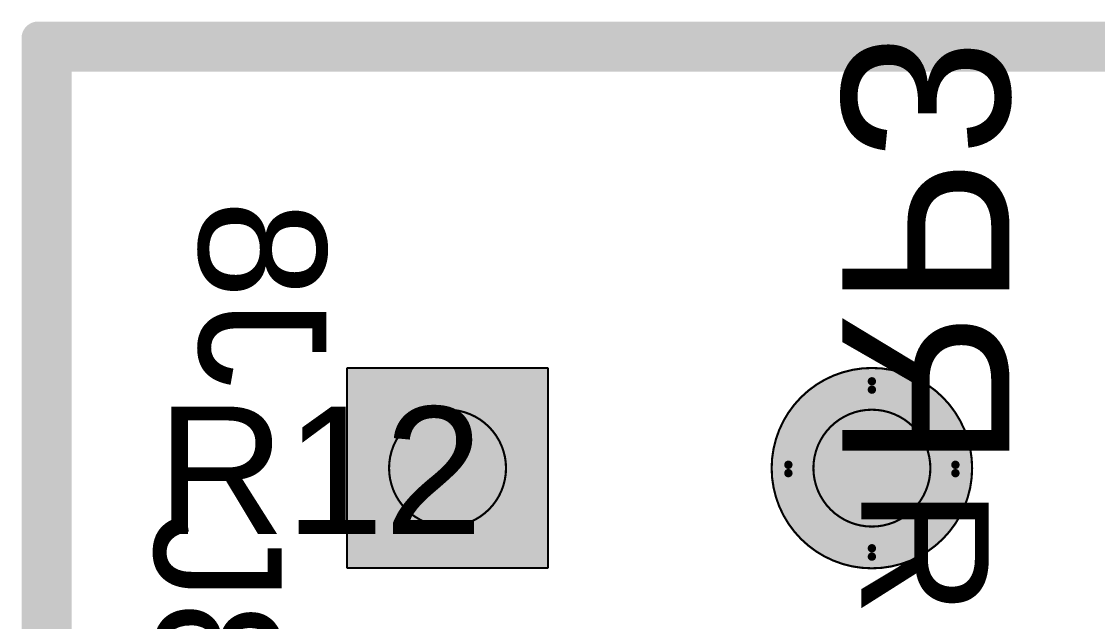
# Model space of a CAD drawing. Header units: millimetres. Extents: x 54 to 247, y 53 to 195.
# Drawn here: x 117.95 to 124.39, y 140.84 to 144.43 of the extents above; entities that cross this region are included whole.
import ezdxf

# ---------------------------------------------------------------- set-up
doc = ezdxf.new("R2010")
doc.units = ezdxf.units.MM
for name, color, linetype in [('BottomOverlay', 54, 'Continuous'), ('BottomSolder', 6, 'Continuous'), ('Mechanical10', 56, 'Continuous'), ('Mechanical11', 56, 'Continuous'), ('Mechanical12', 56, 'Continuous'), ('Mechanical14', 56, 'Continuous'), ('Mechanical15', 56, 'Continuous'), ('Mechanical4', 56, 'Continuous'), ('Mechanical6', 56, 'Continuous'), ('Mechanical7', 56, 'Continuous'), ('Mechanical8', 56, 'Continuous'), ('MultiLayer', 9, 'Continuous'), ('PadHoleLayer', 156, 'Continuous'), ('TopSolder', 216, 'Continuous')]:
    doc.layers.add(name, color=color, linetype=linetype)
doc.styles.add('Arial', font='arial.ttf', dxfattribs={"height": 0.2})

# ---------------------------------------------------------------- blocks, each defined once
blk = doc.blocks.new('B______3296W_MFG_B_258')
at = {"layer": 'BottomSolder'}
blk.add_hatch(color=6, dxfattribs=at).paths.add_polyline_path([(-0.595, 3.14), (0.605, 3.14), (0.605, 1.94), (-0.595, 1.94)])
h = blk.add_hatch(color=6, dxfattribs=at)
edge = h.paths.add_edge_path()
edge.add_arc((0.005, 0), 0.6, 0, 360)
at = {"layer": 'MultiLayer'}
blk.add_hatch(color=9, dxfattribs=at).paths.add_polyline_path([(-0.595, 3.14), (0.605, 3.14), (0.605, 1.94), (-0.595, 1.94)])
h = blk.add_hatch(color=9, dxfattribs=at)
edge = h.paths.add_edge_path()
edge.add_arc((0.005, 0), 0.6, 0, 360)
at = {"layer": 'PadHoleLayer'}
h = blk.add_hatch(color=156, dxfattribs=at)
edge = h.paths.add_edge_path()
edge.add_arc((0.005, 2.54), 0.35, 0, 360)
h = blk.add_hatch(color=156, dxfattribs=at)
edge = h.paths.add_edge_path()
edge.add_arc((0.005, 0), 0.35, 0, 360)
at = {"layer": 'TopSolder'}
blk.add_hatch(color=216, dxfattribs=at).paths.add_polyline_path([(-0.595, 3.14), (0.605, 3.14), (0.605, 1.94), (-0.595, 1.94)])
h = blk.add_hatch(color=216, dxfattribs=at)
edge = h.paths.add_edge_path()
edge.add_arc((0.005, 0), 0.6, 0, 360)
at = {"layer": 'BottomOverlay', "const_width": 0.2}
for points in [[(-2.48, 4.89), (2.48, 4.89)], [(2.48, 4.89), (2.48, -4.89)]]:
    blk.add_lwpolyline(points, dxfattribs=at)
at = {"layer": 'BottomOverlay', "const_width": 0.1}
blk.add_lwpolyline([(2.43, 4.89, 1), (2.53, 4.89, 1)], format="xyb", close=True, dxfattribs=at)
blk.add_lwpolyline([(2.43, 4.89, 1), (2.53, 4.89, 1)], format="xyb", close=True, dxfattribs=at)
at = {"layer": 'Mechanical10', "const_width": 0.2}
for points in [[(-2.58, 4.99), (2.58, 4.99)], [(2.58, 4.99), (2.58, -4.99)]]:
    blk.add_lwpolyline(points, dxfattribs=at)
at = {"layer": 'Mechanical10', "const_width": 0.1}
blk.add_lwpolyline([(2.53, 4.99, 1), (2.63, 4.99, 1)], format="xyb", close=True, dxfattribs=at)
blk.add_lwpolyline([(2.53, 4.99, 1), (2.63, 4.99, 1)], format="xyb", close=True, dxfattribs=at)
at = {"layer": 'Mechanical12', "const_width": 0.2}
for points in [[(-2.48, 4.89), (2.48, 4.89)], [(2.48, 4.89), (2.48, -4.89)]]:
    blk.add_lwpolyline(points, dxfattribs=at)
at = {"layer": 'Mechanical12', "const_width": 0.1}
blk.add_lwpolyline([(2.43, 4.89, 1), (2.53, 4.89, 1)], format="xyb", close=True, dxfattribs=at)
blk.add_lwpolyline([(2.43, 4.89, 1), (2.53, 4.89, 1)], format="xyb", close=True, dxfattribs=at)
at = {"layer": 'Mechanical15'}
for points, const_width in [([(-2.58, 4.99), (2.58, 4.99)], 0.2), ([(2.58, 4.99), (2.58, -4.99)], 0.2), ([(0, 0.5), (0, -0.5)], 0.1), ([(-0.5, 0), (0.5, 0)], 0.1)]:
    blk.add_lwpolyline(points, dxfattribs=dict(at, const_width=const_width))
for points, const_width in [([(2.53, 4.99, 1), (2.63, 4.99, 1)], 0.1), ([(2.53, 4.99, 1), (2.63, 4.99, 1)], 0.1), ([(-0.025, 0.5, 1), (0.025, 0.5, 1)], 0.05), ([(-0.525, 0, 1), (-0.475, 0, 1)], 0.05), ([(0.475, 0, 1), (0.525, 0, 1)], 0.05), ([(-0.025, -0.5, 1), (0.025, -0.5, 1)], 0.05)]:
    blk.add_lwpolyline(points, format="xyb", close=True, dxfattribs=dict(at, const_width=const_width))
at = {"layer": 'Mechanical10', "text_generation_flag": 2}
blk.add_text('RP3', height=1, rotation=180, dxfattribs=at).set_placement((0, 0.1771))

msp = doc.modelspace()

# ---------------------------------------------------------------- hatches: boundary and pattern name
at = {"layer": 'Mechanical14'}
h = msp.add_hatch(color=56, dxfattribs=at)
edge = h.paths.add_edge_path()
edge.add_arc((118.1476, 144.2324), 0.05, 0, 360)
h = msp.add_hatch(color=56, dxfattribs=at)
edge = h.paths.add_edge_path()
edge.add_arc((118.1476, 144.2324), 0.05, 0, 360)
at = {"layer": 'Mechanical4'}
h = msp.add_hatch(color=56, dxfattribs=at)
edge = h.paths.add_edge_path()
edge.add_arc((118.0476, 144.3324), 0.05, 0, 360)
h = msp.add_hatch(color=56, dxfattribs=at)
edge = h.paths.add_edge_path()
edge.add_arc((118.0476, 144.3324), 0.05, 0, 360)
h = msp.add_hatch(color=56, dxfattribs=at)
edge = h.paths.add_edge_path()
edge.add_arc((118.0476, 144.3324), 0.05, 0, 360)
h = msp.add_hatch(color=56, dxfattribs=at)
edge = h.paths.add_edge_path()
edge.add_arc((118.0476, 144.3324), 0.05, 0, 360)
at = {"layer": 'Mechanical8'}
h = msp.add_hatch(color=56, dxfattribs=at)
edge = h.paths.add_edge_path()
edge.add_arc((118.1476, 144.2324), 0.05, 0, 360)
h = msp.add_hatch(color=56, dxfattribs=at)
edge = h.paths.add_edge_path()
edge.add_arc((118.1476, 144.2324), 0.05, 0, 360)
at = {"layer": 'PadHoleLayer'}
h = msp.add_hatch(color=156, dxfattribs=at)
edge = h.paths.add_edge_path()
edge.add_arc((118.0476, 144.3324), 0.05, 0, 360)
h = msp.add_hatch(color=156, dxfattribs=at)
edge = h.paths.add_edge_path()
edge.add_arc((118.0476, 144.3324), 0.05, 0, 360)
h = msp.add_hatch(color=156, dxfattribs=at)
edge = h.paths.add_edge_path()
edge.add_arc((118.0476, 144.3324), 0.05, 0, 360)
h = msp.add_hatch(color=156, dxfattribs=at)
edge = h.paths.add_edge_path()
edge.add_arc((118.0476, 144.3324), 0.05, 0, 360)
h = msp.add_hatch(color=156, dxfattribs=at)
edge = h.paths.add_edge_path()
edge.add_arc((118.1476, 144.2324), 0.05, 0, 360)
h = msp.add_hatch(color=156, dxfattribs=at)
edge = h.paths.add_edge_path()
edge.add_arc((118.1476, 144.2324), 0.05, 0, 360)
h = msp.add_hatch(color=156, dxfattribs=at)
edge = h.paths.add_edge_path()
edge.add_arc((118.1476, 144.2324), 0.05, 0, 360)
h = msp.add_hatch(color=156, dxfattribs=at)
edge = h.paths.add_edge_path()
edge.add_arc((118.1476, 144.2324), 0.05, 0, 360)

# ---------------------------------------------------------------- linework, layer by layer
at = {"layer": 'Mechanical10'}
for p, q in [((119.8976, 142.3574), (121.0976, 142.3574)), ((119.8976, 141.1574), (119.8976, 142.3574)), ((121.0976, 142.3574), (121.0976, 141.1574)), ((121.0976, 141.1574), (119.8976, 141.1574))]:
    msp.add_line(p, q, dxfattribs=at)
for points, const_width in [([(123.6376, 141.7574, 1), (122.4376, 141.7574, 1)], 0.0127), ([(122.4344, 141.7574, 1), (122.4408, 141.7574, 1)], 0.00635), ([(123.6344, 141.7574, 1), (123.6408, 141.7574, 1)], 0.00635)]:
    msp.add_lwpolyline(points, format="xyb", close=True, dxfattribs=dict(at, const_width=const_width))
at = {"layer": 'Mechanical11'}
for p, q in [((119.8976, 142.3574), (121.0976, 142.3574)), ((119.8976, 141.1574), (119.8976, 142.3574)), ((121.0976, 142.3574), (121.0976, 141.1574)), ((121.0976, 141.1574), (119.8976, 141.1574))]:
    msp.add_line(p, q, dxfattribs=at)
for points, const_width in [([(123.6376, 141.7574, 1), (122.4376, 141.7574, 1)], 0.0127), ([(122.4344, 141.7574, 1), (122.4408, 141.7574, 1)], 0.00635), ([(123.6344, 141.7574, 1), (123.6408, 141.7574, 1)], 0.00635)]:
    msp.add_lwpolyline(points, format="xyb", close=True, dxfattribs=dict(at, const_width=const_width))
at = {"layer": 'Mechanical12'}
for points, const_width in [([(120.8476, 141.7574, 1), (120.1476, 141.7574, 1)], 0.0127), ([(123.3876, 141.7574, 1), (122.6876, 141.7574, 1)], 0.0127), ([(120.1444, 141.7574, 1), (120.1508, 141.7574, 1)], 0.00635), ([(120.8444, 141.7574, 1), (120.8508, 141.7574, 1)], 0.00635), ([(122.6844, 141.7574, 1), (122.6908, 141.7574, 1)], 0.00635), ([(123.3844, 141.7574, 1), (123.3908, 141.7574, 1)], 0.00635)]:
    msp.add_lwpolyline(points, format="xyb", close=True, dxfattribs=dict(at, const_width=const_width))
at = {"layer": 'Mechanical14', "const_width": 0.2}
for points in [[(118.1476, 144.2324), (127.9276, 144.2324)], [(118.1476, 139.2724), (118.1476, 144.2324)]]:
    msp.add_lwpolyline(points, dxfattribs=at)
at = {"layer": 'Mechanical14', "const_width": 0.1}
msp.add_lwpolyline([(118.0976, 144.2324, 1), (118.1976, 144.2324, 1)], format="xyb", close=True, dxfattribs=at)
msp.add_lwpolyline([(118.0976, 144.2324, 1), (118.1976, 144.2324, 1)], format="xyb", close=True, dxfattribs=at)
at = {"layer": 'Mechanical4'}
for points, const_width in [([(118.0476, 144.3324), (128.0276, 144.3324)], 0.2), ([(118.0476, 139.1724), (118.0476, 144.3324)], 0.2), ([(118.0476, 144.3324), (128.0276, 144.3324)], 0.2), ([(118.0476, 139.1724), (118.0476, 144.3324)], 0.2), ([(123.0376, 141.2524), (123.0376, 142.2524)], 0.1), ([(122.5376, 141.7524), (123.5376, 141.7524)], 0.1)]:
    msp.add_lwpolyline(points, dxfattribs=dict(at, const_width=const_width))
for points, const_width in [([(117.9976, 144.3324, 1), (118.0976, 144.3324, 1)], 0.1), ([(117.9976, 144.3324, 1), (118.0976, 144.3324, 1)], 0.1), ([(117.9976, 144.3324, 1), (118.0976, 144.3324, 1)], 0.1), ([(117.9976, 144.3324, 1), (118.0976, 144.3324, 1)], 0.1), ([(123.0126, 142.2524, 1), (123.0626, 142.2524, 1)], 0.05), ([(123.0251, 142.2774, 1), (123.0501, 142.2774, 1)], 0.025), ([(123.0251, 142.2774, 1), (123.0501, 142.2774, 1)], 0.025), ([(123.0251, 142.2274, 1), (123.0501, 142.2274, 1)], 0.025), ([(123.0251, 142.2274, 1), (123.0501, 142.2274, 1)], 0.025), ([(122.5126, 141.7524, 1), (122.5626, 141.7524, 1)], 0.05), ([(122.5251, 141.7774, 1), (122.5501, 141.7774, 1)], 0.025), ([(122.5251, 141.7774, 1), (122.5501, 141.7774, 1)], 0.025), ([(122.5251, 141.7274, 1), (122.5501, 141.7274, 1)], 0.025), ([(122.5251, 141.7274, 1), (122.5501, 141.7274, 1)], 0.025), ([(123.5126, 141.7524, 1), (123.5626, 141.7524, 1)], 0.05), ([(123.5251, 141.7774, 1), (123.5501, 141.7774, 1)], 0.025), ([(123.5251, 141.7774, 1), (123.5501, 141.7774, 1)], 0.025), ([(123.5251, 141.7274, 1), (123.5501, 141.7274, 1)], 0.025), ([(123.5251, 141.7274, 1), (123.5501, 141.7274, 1)], 0.025), ([(123.0126, 141.2524, 1), (123.0626, 141.2524, 1)], 0.05), ([(123.0251, 141.2774, 1), (123.0501, 141.2774, 1)], 0.025), ([(123.0251, 141.2774, 1), (123.0501, 141.2774, 1)], 0.025), ([(123.0251, 141.2274, 1), (123.0501, 141.2274, 1)], 0.025), ([(123.0251, 141.2274, 1), (123.0501, 141.2274, 1)], 0.025)]:
    msp.add_lwpolyline(points, format="xyb", close=True, dxfattribs=dict(at, const_width=const_width))
at = {"layer": 'Mechanical4', "const_width": 0.05}
for points in [[(123.0376, 142.2274, -1), (123.0376, 142.2774)], [(123.0376, 142.2774, -1), (123.0376, 142.2274)], [(122.5376, 141.7274, -1), (122.5376, 141.7774)], [(122.5376, 141.7774, -1), (122.5376, 141.7274)], [(123.5376, 141.7274, -1), (123.5376, 141.7774)], [(123.5376, 141.7774, -1), (123.5376, 141.7274)], [(123.0376, 141.2274, -1), (123.0376, 141.2774)], [(123.0376, 141.2774, -1), (123.0376, 141.2274)]]:
    msp.add_lwpolyline(points, format="xyb", dxfattribs=at)
at = {"layer": 'Mechanical7'}
for p, q in [((119.8976, 142.3574), (121.0976, 142.3574)), ((119.8976, 141.1574), (119.8976, 142.3574)), ((121.0976, 142.3574), (121.0976, 141.1574)), ((121.0976, 141.1574), (119.8976, 141.1574))]:
    msp.add_line(p, q, dxfattribs=at)
for points, const_width in [([(123.6376, 141.7574, 1), (122.4376, 141.7574, 1)], 0.0127), ([(122.4344, 141.7574, 1), (122.4408, 141.7574, 1)], 0.00635), ([(123.6344, 141.7574, 1), (123.6408, 141.7574, 1)], 0.00635)]:
    msp.add_lwpolyline(points, format="xyb", close=True, dxfattribs=dict(at, const_width=const_width))
at = {"layer": 'Mechanical8', "const_width": 0.2}
for points in [[(118.1476, 144.2324), (127.9276, 144.2324)], [(118.1476, 139.2724), (118.1476, 144.2324)]]:
    msp.add_lwpolyline(points, dxfattribs=at)
at = {"layer": 'Mechanical8', "const_width": 0.1}
msp.add_lwpolyline([(118.0976, 144.2324, 1), (118.1976, 144.2324, 1)], format="xyb", close=True, dxfattribs=at)
msp.add_lwpolyline([(118.0976, 144.2324, 1), (118.1976, 144.2324, 1)], format="xyb", close=True, dxfattribs=at)

# ---------------------------------------------------------------- block references
at = {"rotation": 90}
msp.add_blockref('B______3296W_MFG_B_258', (123.0376, 141.7524), dxfattribs=at)

# ---------------------------------------------------------------- texts
at = {"layer": 'BottomOverlay', "style": 'Arial', "text_generation_flag": 2}
msp.add_text('J8', height=0.762, rotation=270, dxfattribs=at).set_placement((119.0097, 142.2398))
at = {"layer": 'Mechanical14', "style": 'Arial'}
msp.add_text('J8', height=0.762, rotation=270, dxfattribs=at).set_placement((118.7431, 141.4907))
at = {"layer": 'Mechanical4', "style": 'Arial'}
msp.add_text('RP3', height=0.762, rotation=270, dxfattribs=at).set_placement((122.9748, 141.6381))
at = {"layer": 'Mechanical6', "style": 'Arial'}
msp.add_text('R12', height=0.762, dxfattribs=at).set_placement((118.7577, 141.3637))

doc.saveas('drawing.dxf')
